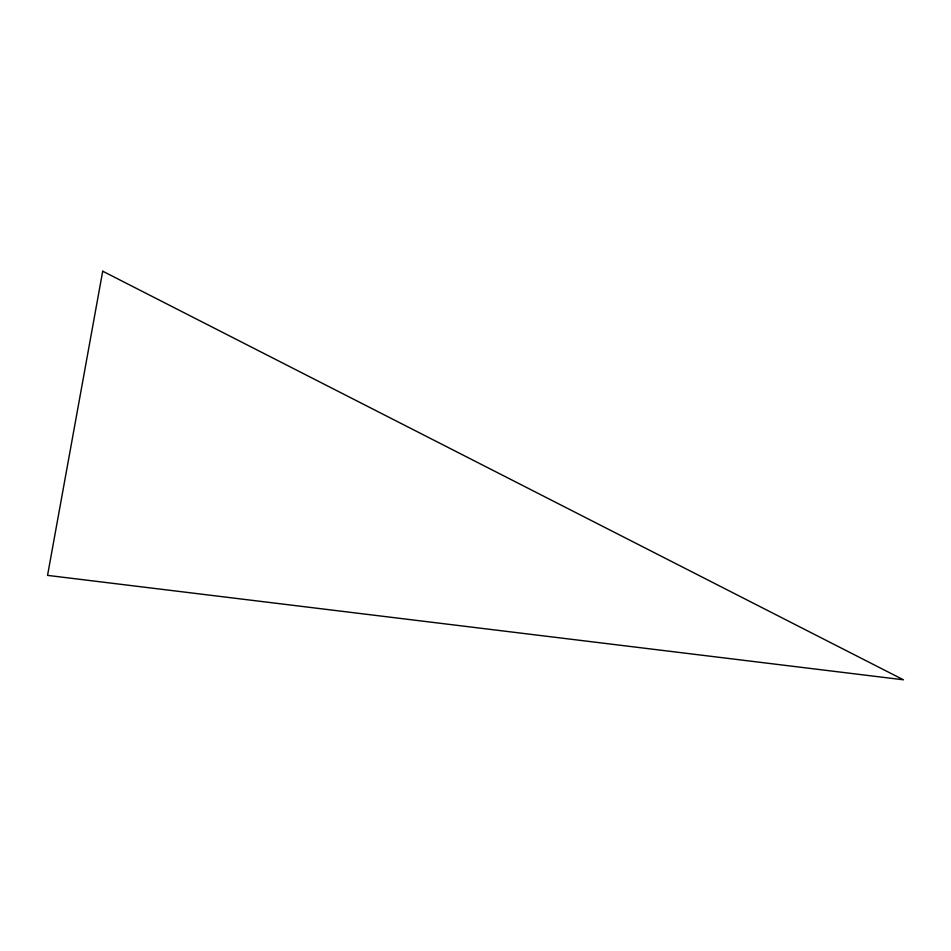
<?xml version="1.0" encoding="UTF-8"?>
<svg xmlns="http://www.w3.org/2000/svg" width="951" height="951" viewBox="0 0 951 951"><rect width="100%" height="100%" fill="white"/><g stroke="black" fill="none" stroke-linecap="round" stroke-linejoin="round"><path stroke-width="1.43" d="M102.708 271.201L47.55 575.379L903.45 679.799L102.708 271.201"/></g></svg>
